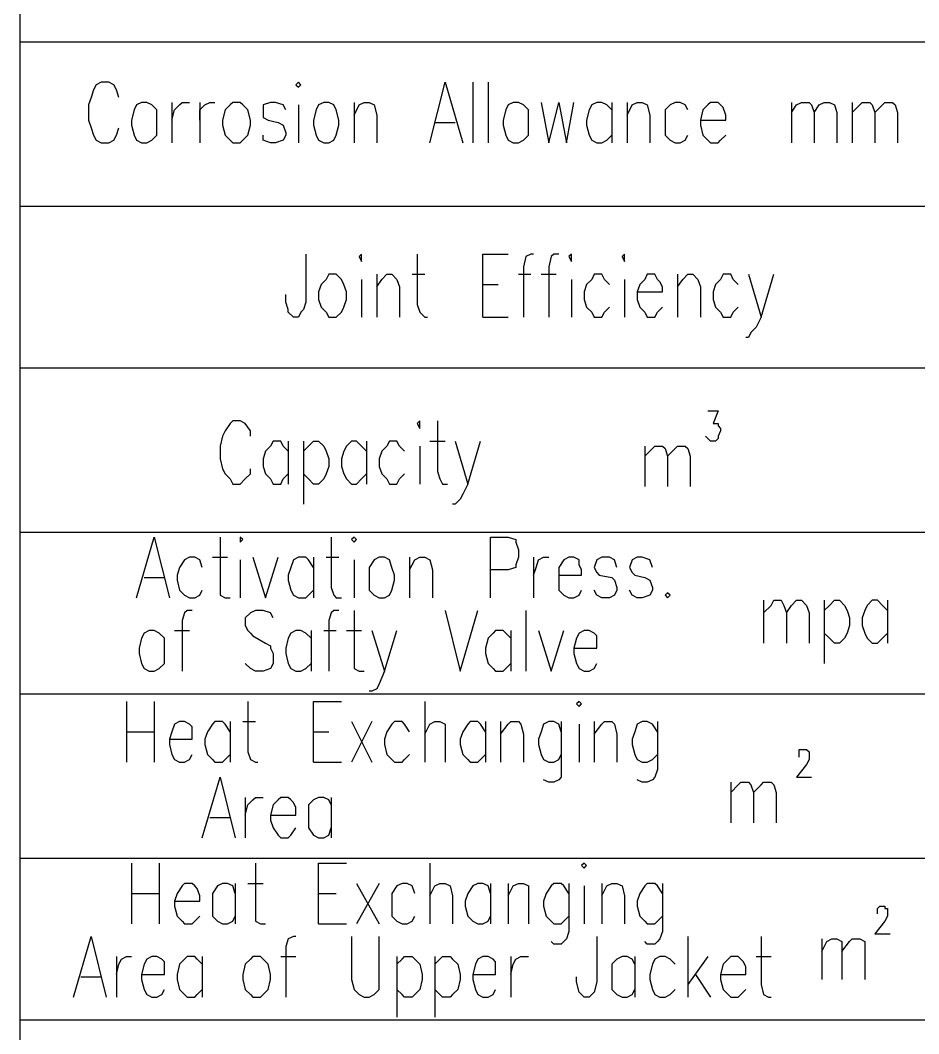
# Model space of a CAD drawing. Extents: x 13.06 to 16.25, y 9.33 to 13.85.
# Drawn here: x 15.2287 to 15.4656, y 13.0643 to 13.3317 of the extents above; entities that cross this region are included whole.
import ezdxf

# ---------------------------------------------------------------- set-up
doc = ezdxf.new("R2010")
doc.units = 0
doc.header["$MEASUREMENT"] = 0
doc.linetypes.add('AUSGEZOGEN', pattern=[0])
doc.layers.get('0').update_dxf_attribs({"linetype": 'AUSGEZOGEN'})

msp = doc.modelspace()

# ---------------------------------------------------------------- linework, layer by layer
for points in [[(15.22867, 12.75467), (15.22867, 13.79933)], [(15.22867, 13.326), (15.71267, 13.326)], [(15.25467, 13.31133), (15.254, 13.31333), (15.254, 13.31333), (15.25333, 13.31467), (15.25333, 13.31467), (15.252, 13.31533), (15.252, 13.31533), (15.25, 13.31533), (15.25, 13.31533), (15.24867, 13.31467), (15.24867, 13.31467), (15.248, 13.31333), (15.248, 13.31333), (15.24733, 13.31133), (15.24733, 13.31133), (15.24667, 13.30933), (15.24667, 13.30933), (15.24667, 13.30533), (15.24667, 13.30533), (15.24733, 13.30333), (15.24733, 13.30333), (15.248, 13.30133), (15.248, 13.30133), (15.24867, 13.3), (15.24867, 13.3), (15.25, 13.29933), (15.25, 13.29933), (15.252, 13.29933), (15.252, 13.29933), (15.25333, 13.3), (15.25333, 13.3), (15.254, 13.30133), (15.254, 13.30133), (15.25467, 13.30333)], [(15.30133, 13.31467), (15.302, 13.314), (15.302, 13.314), (15.30267, 13.31467), (15.30267, 13.31467), (15.302, 13.31533), (15.302, 13.31533), (15.30133, 13.31467), (15.30133, 13.31467)], [(15.33667, 13.29933), (15.34067, 13.31533), (15.34067, 13.31533), (15.34533, 13.29933)], [(15.348, 13.31533), (15.348, 13.29933)], [(15.352, 13.31533), (15.352, 13.29933)], [(15.26067, 13.31), (15.25933, 13.30933), (15.25933, 13.30933), (15.25867, 13.308), (15.25867, 13.308), (15.258, 13.30533), (15.258, 13.30533), (15.258, 13.304), (15.258, 13.304), (15.25867, 13.30133), (15.25867, 13.30133), (15.25933, 13.3), (15.25933, 13.3), (15.26067, 13.29933), (15.26067, 13.29933), (15.262, 13.29933), (15.262, 13.29933), (15.26333, 13.3), (15.26333, 13.3), (15.26467, 13.30133), (15.26467, 13.30133), (15.26467, 13.308), (15.26467, 13.308), (15.26333, 13.30933), (15.26333, 13.30933), (15.262, 13.31), (15.262, 13.31), (15.26067, 13.31), (15.26067, 13.31)], [(15.26867, 13.31), (15.26867, 13.29933)], [(15.26867, 13.30533), (15.26933, 13.308), (15.26933, 13.308), (15.27067, 13.30933), (15.27067, 13.30933), (15.27133, 13.31), (15.27133, 13.31), (15.27333, 13.31)], [(15.276, 13.31), (15.276, 13.29933)], [(15.276, 13.30533), (15.276, 13.308), (15.276, 13.308), (15.27733, 13.30933), (15.27733, 13.30933), (15.27867, 13.31), (15.27867, 13.31), (15.28, 13.31)], [(15.28467, 13.31), (15.284, 13.30933), (15.284, 13.30933), (15.28267, 13.308), (15.28267, 13.308), (15.282, 13.30533), (15.282, 13.30533), (15.282, 13.304), (15.282, 13.304), (15.28267, 13.30133), (15.28267, 13.30133), (15.284, 13.3), (15.284, 13.3), (15.28467, 13.29933), (15.28467, 13.29933), (15.28667, 13.29933), (15.28667, 13.29933), (15.28733, 13.3), (15.28733, 13.3), (15.28867, 13.30133), (15.28867, 13.30133), (15.28933, 13.304), (15.28933, 13.304), (15.28933, 13.30533), (15.28933, 13.30533), (15.28867, 13.308), (15.28867, 13.308), (15.28733, 13.30933), (15.28733, 13.30933), (15.28667, 13.31), (15.28667, 13.31), (15.28467, 13.31), (15.28467, 13.31)], [(15.29867, 13.308), (15.298, 13.30933), (15.298, 13.30933), (15.296, 13.31), (15.296, 13.31), (15.29467, 13.31), (15.29467, 13.31), (15.29267, 13.30933), (15.29267, 13.30933), (15.29267, 13.306), (15.29267, 13.306), (15.294, 13.30533), (15.294, 13.30533), (15.29667, 13.30467), (15.29667, 13.30467), (15.298, 13.304), (15.298, 13.304), (15.29867, 13.302), (15.29867, 13.302), (15.29867, 13.30133), (15.29867, 13.30133), (15.298, 13.3), (15.298, 13.3), (15.296, 13.29933), (15.296, 13.29933), (15.29467, 13.29933), (15.29467, 13.29933), (15.29267, 13.3), (15.29267, 13.3), (15.29267, 13.30133)], [(15.302, 13.30933), (15.302, 13.29933)], [(15.30867, 13.31), (15.30733, 13.30933), (15.30733, 13.30933), (15.30667, 13.308), (15.30667, 13.308), (15.306, 13.30533), (15.306, 13.30533), (15.306, 13.304), (15.306, 13.304), (15.30667, 13.30133), (15.30667, 13.30133), (15.30733, 13.3), (15.30733, 13.3), (15.30867, 13.29933), (15.30867, 13.29933), (15.31, 13.29933), (15.31, 13.29933), (15.31133, 13.3), (15.31133, 13.3), (15.312, 13.30133), (15.312, 13.30133), (15.31267, 13.304), (15.31267, 13.304), (15.31267, 13.30533), (15.31267, 13.30533), (15.312, 13.308), (15.312, 13.308), (15.31133, 13.30933), (15.31133, 13.30933), (15.31, 13.31), (15.31, 13.31), (15.30867, 13.31), (15.30867, 13.31)], [(15.31667, 13.31), (15.31667, 13.29933)], [(15.31667, 13.30667), (15.318, 13.30933), (15.318, 13.30933), (15.31933, 13.31), (15.31933, 13.31), (15.32067, 13.31), (15.32067, 13.31), (15.322, 13.30933), (15.322, 13.30933), (15.32267, 13.30667), (15.32267, 13.30667), (15.32267, 13.29933)], [(15.35867, 13.31), (15.35733, 13.30933), (15.35733, 13.30933), (15.35667, 13.308), (15.35667, 13.308), (15.356, 13.30533), (15.356, 13.30533), (15.356, 13.304), (15.356, 13.304), (15.35667, 13.30133), (15.35667, 13.30133), (15.35733, 13.3), (15.35733, 13.3), (15.35867, 13.29933), (15.35867, 13.29933), (15.36, 13.29933), (15.36, 13.29933), (15.36133, 13.3), (15.36133, 13.3), (15.36267, 13.30133), (15.36267, 13.30133), (15.36267, 13.308), (15.36267, 13.308), (15.36133, 13.30933), (15.36133, 13.30933), (15.36, 13.31), (15.36, 13.31), (15.35867, 13.31), (15.35867, 13.31)], [(15.366, 13.31), (15.368, 13.29933), (15.368, 13.29933), (15.37067, 13.31), (15.37067, 13.31), (15.37267, 13.29933), (15.37267, 13.29933), (15.37467, 13.31)], [(15.38467, 13.308), (15.38333, 13.30933), (15.38333, 13.30933), (15.382, 13.31), (15.382, 13.31), (15.38067, 13.31), (15.38067, 13.31), (15.37933, 13.30933), (15.37933, 13.30933), (15.37867, 13.308), (15.37867, 13.308), (15.378, 13.30533), (15.378, 13.30533), (15.378, 13.304), (15.378, 13.304), (15.37867, 13.30133), (15.37867, 13.30133), (15.37933, 13.3), (15.37933, 13.3), (15.38067, 13.29933), (15.38067, 13.29933), (15.382, 13.29933), (15.382, 13.29933), (15.38333, 13.3), (15.38333, 13.3), (15.38467, 13.30133)], [(15.38467, 13.31), (15.38467, 13.29933)], [(15.38867, 13.31), (15.38867, 13.29933)], [(15.38867, 13.30667), (15.39, 13.30933), (15.39, 13.30933), (15.39133, 13.31), (15.39133, 13.31), (15.39267, 13.31), (15.39267, 13.31), (15.394, 13.30933), (15.394, 13.30933), (15.39467, 13.30667), (15.39467, 13.30667), (15.39467, 13.29933)], [(15.40467, 13.308), (15.404, 13.30933), (15.404, 13.30933), (15.40267, 13.31), (15.40267, 13.31), (15.40133, 13.31), (15.40133, 13.31), (15.4, 13.30933), (15.4, 13.30933), (15.39867, 13.308), (15.39867, 13.308), (15.39867, 13.30133), (15.39867, 13.30133), (15.4, 13.3), (15.4, 13.3), (15.40133, 13.29933), (15.40133, 13.29933), (15.40267, 13.29933), (15.40267, 13.29933), (15.404, 13.3), (15.404, 13.3), (15.40467, 13.30133)], [(15.408, 13.30533), (15.41467, 13.30533), (15.41467, 13.30533), (15.41467, 13.30667), (15.41467, 13.30667), (15.414, 13.30867), (15.414, 13.30867), (15.41333, 13.30933), (15.41333, 13.30933), (15.41267, 13.31), (15.41267, 13.31), (15.41067, 13.31), (15.41067, 13.31), (15.41, 13.30933), (15.41, 13.30933), (15.40867, 13.308), (15.40867, 13.308), (15.408, 13.30533), (15.408, 13.30533), (15.408, 13.304), (15.408, 13.304), (15.40867, 13.30133), (15.40867, 13.30133), (15.41, 13.3), (15.41, 13.3), (15.41067, 13.29933), (15.41067, 13.29933), (15.41267, 13.29933), (15.41267, 13.29933), (15.41333, 13.3), (15.41333, 13.3), (15.41467, 13.30133)], [(15.432, 13.31), (15.432, 13.29933)], [(15.432, 13.30733), (15.43333, 13.30933), (15.43333, 13.30933), (15.43467, 13.31), (15.43467, 13.31), (15.43667, 13.31), (15.43667, 13.31), (15.43733, 13.30933), (15.43733, 13.30933), (15.438, 13.30733), (15.438, 13.30733), (15.438, 13.29933)], [(15.438, 13.30733), (15.43933, 13.30933), (15.43933, 13.30933), (15.44067, 13.31), (15.44067, 13.31), (15.442, 13.31), (15.442, 13.31), (15.44333, 13.30933), (15.44333, 13.30933), (15.444, 13.30733), (15.444, 13.30733), (15.444, 13.29933)], [(15.448, 13.31), (15.448, 13.29933)], [(15.448, 13.30733), (15.45, 13.30933), (15.45, 13.30933), (15.45067, 13.31), (15.45067, 13.31), (15.45267, 13.31), (15.45267, 13.31), (15.45333, 13.30933), (15.45333, 13.30933), (15.454, 13.30733), (15.454, 13.30733), (15.454, 13.29933)], [(15.454, 13.30733), (15.456, 13.30933), (15.456, 13.30933), (15.45667, 13.31), (15.45667, 13.31), (15.45867, 13.31), (15.45867, 13.31), (15.45933, 13.30933), (15.45933, 13.30933), (15.46, 13.30733), (15.46, 13.30733), (15.46, 13.29933)], [(15.338, 13.30467), (15.34333, 13.30467)], [(15.22867, 13.28267), (15.71267, 13.28267)], [(15.304, 13.27), (15.304, 13.25733), (15.304, 13.25733), (15.30333, 13.25533), (15.30333, 13.25533), (15.30267, 13.25467), (15.30267, 13.25467), (15.302, 13.25333), (15.302, 13.25333), (15.30067, 13.25333), (15.30067, 13.25333), (15.29933, 13.25467), (15.29933, 13.25467), (15.29933, 13.25533), (15.29933, 13.25533), (15.29867, 13.25733), (15.29867, 13.25733), (15.29867, 13.25933)], [(15.318, 13.26933), (15.31867, 13.268), (15.31867, 13.268), (15.31867, 13.27), (15.31867, 13.27), (15.318, 13.26933), (15.318, 13.26933)], [(15.33333, 13.27), (15.33333, 13.25667), (15.33333, 13.25667), (15.334, 13.25467), (15.334, 13.25467), (15.33533, 13.25333), (15.33533, 13.25333), (15.336, 13.25333)], [(15.35067, 13.25333), (15.35067, 13.27), (15.35067, 13.27), (15.35733, 13.27)], [(15.364, 13.27), (15.36333, 13.27), (15.36333, 13.27), (15.362, 13.26933), (15.362, 13.26933), (15.36133, 13.26667), (15.36133, 13.26667), (15.36133, 13.25333)], [(15.37067, 13.27), (15.36933, 13.27), (15.36933, 13.27), (15.36867, 13.26933), (15.36867, 13.26933), (15.368, 13.26667), (15.368, 13.26667), (15.368, 13.25333)], [(15.37333, 13.26933), (15.374, 13.268), (15.374, 13.268), (15.374, 13.27), (15.374, 13.27), (15.37333, 13.26933), (15.37333, 13.26933)], [(15.38733, 13.26933), (15.388, 13.268), (15.388, 13.268), (15.388, 13.27), (15.388, 13.27), (15.38733, 13.26933), (15.38733, 13.26933)], [(15.31, 13.26467), (15.30933, 13.26333), (15.30933, 13.26333), (15.308, 13.262), (15.308, 13.262), (15.30733, 13.26), (15.30733, 13.26), (15.30733, 13.258), (15.30733, 13.258), (15.308, 13.256), (15.308, 13.256), (15.30933, 13.25467), (15.30933, 13.25467), (15.31, 13.25333), (15.31, 13.25333), (15.312, 13.25333), (15.312, 13.25333), (15.31333, 13.25467), (15.31333, 13.25467), (15.314, 13.256), (15.314, 13.256), (15.31467, 13.258), (15.31467, 13.258), (15.31467, 13.26), (15.31467, 13.26), (15.314, 13.262), (15.314, 13.262), (15.31333, 13.26333), (15.31333, 13.26333), (15.312, 13.26467), (15.312, 13.26467), (15.31, 13.26467), (15.31, 13.26467)], [(15.31867, 13.26333), (15.31867, 13.25333)], [(15.32267, 13.26467), (15.32267, 13.25333)], [(15.32267, 13.26133), (15.324, 13.26333), (15.324, 13.26333), (15.32533, 13.26467), (15.32533, 13.26467), (15.32667, 13.26467), (15.32667, 13.26467), (15.328, 13.26333), (15.328, 13.26333), (15.32867, 13.26133), (15.32867, 13.26133), (15.32867, 13.25333)], [(15.332, 13.26467), (15.33533, 13.26467)], [(15.36, 13.26467), (15.36333, 13.26467)], [(15.366, 13.26467), (15.37, 13.26467)], [(15.374, 13.26333), (15.374, 13.25333)], [(15.384, 13.262), (15.38267, 13.26333), (15.38267, 13.26333), (15.382, 13.26467), (15.382, 13.26467), (15.38, 13.26467), (15.38, 13.26467), (15.37933, 13.26333), (15.37933, 13.26333), (15.378, 13.262), (15.378, 13.262), (15.37733, 13.26), (15.37733, 13.26), (15.37733, 13.258), (15.37733, 13.258), (15.378, 13.256), (15.378, 13.256), (15.37933, 13.25467), (15.37933, 13.25467), (15.38, 13.25333), (15.38, 13.25333), (15.382, 13.25333), (15.382, 13.25333), (15.38267, 13.25467), (15.38267, 13.25467), (15.384, 13.256)], [(15.388, 13.26333), (15.388, 13.25333)], [(15.39133, 13.26), (15.398, 13.26), (15.398, 13.26), (15.398, 13.26133), (15.398, 13.26133), (15.39733, 13.26267), (15.39733, 13.26267), (15.39667, 13.26333), (15.39667, 13.26333), (15.396, 13.26467), (15.396, 13.26467), (15.394, 13.26467), (15.394, 13.26467), (15.39333, 13.26333), (15.39333, 13.26333), (15.392, 13.262), (15.392, 13.262), (15.39133, 13.26), (15.39133, 13.26), (15.39133, 13.258), (15.39133, 13.258), (15.392, 13.256), (15.392, 13.256), (15.39333, 13.25467), (15.39333, 13.25467), (15.394, 13.25333), (15.394, 13.25333), (15.396, 13.25333), (15.396, 13.25333), (15.39667, 13.25467), (15.39667, 13.25467), (15.398, 13.256)], [(15.402, 13.26467), (15.402, 13.25333)], [(15.402, 13.26133), (15.40333, 13.26333), (15.40333, 13.26333), (15.40467, 13.26467), (15.40467, 13.26467), (15.406, 13.26467), (15.406, 13.26467), (15.40733, 13.26333), (15.40733, 13.26333), (15.408, 13.26133), (15.408, 13.26133), (15.408, 13.25333)], [(15.418, 13.262), (15.41667, 13.26333), (15.41667, 13.26333), (15.416, 13.26467), (15.416, 13.26467), (15.414, 13.26467), (15.414, 13.26467), (15.41333, 13.26333), (15.41333, 13.26333), (15.412, 13.262), (15.412, 13.262), (15.41133, 13.26), (15.41133, 13.26), (15.41133, 13.258), (15.41133, 13.258), (15.412, 13.256), (15.412, 13.256), (15.41333, 13.25467), (15.41333, 13.25467), (15.414, 13.25333), (15.414, 13.25333), (15.416, 13.25333), (15.416, 13.25333), (15.41667, 13.25467), (15.41667, 13.25467), (15.418, 13.256)], [(15.42067, 13.26467), (15.424, 13.25333), (15.424, 13.25333), (15.42733, 13.26467)], [(15.35067, 13.262), (15.35467, 13.262)], [(15.35067, 13.25333), (15.35733, 13.25333)], [(15.424, 13.25333), (15.42267, 13.25067), (15.42267, 13.25067), (15.42133, 13.24933), (15.42133, 13.24933), (15.42067, 13.248), (15.42067, 13.248), (15.42, 13.248)], [(15.22867, 13.24), (15.71267, 13.24)], [(15.41, 13.22867), (15.41267, 13.22867), (15.41267, 13.22867), (15.41133, 13.22533), (15.41133, 13.22533), (15.41267, 13.22533), (15.41267, 13.22533), (15.41267, 13.22467), (15.41267, 13.22467), (15.41333, 13.224), (15.41333, 13.224), (15.41333, 13.22333), (15.41333, 13.22333), (15.41267, 13.222), (15.41267, 13.222), (15.41267, 13.22133), (15.41267, 13.22133), (15.412, 13.22067), (15.412, 13.22067), (15.41067, 13.22067), (15.41067, 13.22067), (15.41, 13.22133), (15.41, 13.22133), (15.40933, 13.222)], [(15.28933, 13.222), (15.28933, 13.22333), (15.28933, 13.22333), (15.288, 13.22533), (15.288, 13.22533), (15.28667, 13.226), (15.28667, 13.226), (15.28467, 13.226), (15.28467, 13.226), (15.284, 13.22533), (15.284, 13.22533), (15.28267, 13.22333), (15.28267, 13.22333), (15.282, 13.222), (15.282, 13.222), (15.28133, 13.21933), (15.28133, 13.21933), (15.28133, 13.216), (15.28133, 13.216), (15.282, 13.21333), (15.282, 13.21333), (15.28267, 13.212), (15.28267, 13.212), (15.284, 13.21067), (15.284, 13.21067), (15.28467, 13.20933), (15.28467, 13.20933), (15.28667, 13.20933), (15.28667, 13.20933), (15.288, 13.21067), (15.288, 13.21067), (15.28933, 13.212), (15.28933, 13.212), (15.28933, 13.21333)], [(15.33333, 13.22533), (15.334, 13.224), (15.334, 13.224), (15.334, 13.226), (15.334, 13.226), (15.33333, 13.22533), (15.33333, 13.22533)], [(15.33867, 13.226), (15.33867, 13.21267), (15.33867, 13.21267), (15.33933, 13.21067), (15.33933, 13.21067), (15.34, 13.20933), (15.34, 13.20933), (15.34133, 13.20933)], [(15.29933, 13.218), (15.298, 13.21933), (15.298, 13.21933), (15.29733, 13.22067), (15.29733, 13.22067), (15.29533, 13.22067), (15.29533, 13.22067), (15.29467, 13.21933), (15.29467, 13.21933), (15.29333, 13.218), (15.29333, 13.218), (15.29267, 13.216), (15.29267, 13.216), (15.29267, 13.214), (15.29267, 13.214), (15.29333, 13.212), (15.29333, 13.212), (15.29467, 13.21067), (15.29467, 13.21067), (15.29533, 13.20933), (15.29533, 13.20933), (15.29733, 13.20933), (15.29733, 13.20933), (15.298, 13.21067), (15.298, 13.21067), (15.29933, 13.212)], [(15.29933, 13.22067), (15.29933, 13.20933)], [(15.30333, 13.22067), (15.30333, 13.204)], [(15.30333, 13.218), (15.30467, 13.21933), (15.30467, 13.21933), (15.306, 13.22067), (15.306, 13.22067), (15.30733, 13.22067), (15.30733, 13.22067), (15.30867, 13.21933), (15.30867, 13.21933), (15.30933, 13.218), (15.30933, 13.218), (15.31, 13.216), (15.31, 13.216), (15.31, 13.214), (15.31, 13.214), (15.30933, 13.212), (15.30933, 13.212), (15.30867, 13.21067), (15.30867, 13.21067), (15.30733, 13.20933), (15.30733, 13.20933), (15.306, 13.20933), (15.306, 13.20933), (15.30467, 13.21067), (15.30467, 13.21067), (15.30333, 13.212)], [(15.32, 13.218), (15.31867, 13.21933), (15.31867, 13.21933), (15.31733, 13.22067), (15.31733, 13.22067), (15.316, 13.22067), (15.316, 13.22067), (15.31467, 13.21933), (15.31467, 13.21933), (15.314, 13.218), (15.314, 13.218), (15.31333, 13.216), (15.31333, 13.216), (15.31333, 13.214), (15.31333, 13.214), (15.314, 13.212), (15.314, 13.212), (15.31467, 13.21067), (15.31467, 13.21067), (15.316, 13.20933), (15.316, 13.20933), (15.31733, 13.20933), (15.31733, 13.20933), (15.31867, 13.21067), (15.31867, 13.21067), (15.32, 13.212)], [(15.32, 13.22067), (15.32, 13.20933)], [(15.33, 13.218), (15.32867, 13.21933), (15.32867, 13.21933), (15.328, 13.22067), (15.328, 13.22067), (15.326, 13.22067), (15.326, 13.22067), (15.32533, 13.21933), (15.32533, 13.21933), (15.324, 13.218), (15.324, 13.218), (15.32333, 13.216), (15.32333, 13.216), (15.32333, 13.214), (15.32333, 13.214), (15.324, 13.212), (15.324, 13.212), (15.32533, 13.21067), (15.32533, 13.21067), (15.326, 13.20933), (15.326, 13.20933), (15.328, 13.20933), (15.328, 13.20933), (15.32867, 13.21067), (15.32867, 13.21067), (15.33, 13.212)], [(15.33667, 13.22067), (15.34067, 13.22067)], [(15.34333, 13.22067), (15.34667, 13.20933), (15.34667, 13.20933), (15.35, 13.22067)], [(15.334, 13.21933), (15.334, 13.20933)], [(15.39333, 13.21933), (15.39333, 13.20867)], [(15.39333, 13.21667), (15.39533, 13.21867), (15.39533, 13.21867), (15.396, 13.21933), (15.396, 13.21933), (15.398, 13.21933), (15.398, 13.21933), (15.39867, 13.21867), (15.39867, 13.21867), (15.39933, 13.21667), (15.39933, 13.21667), (15.39933, 13.20867)], [(15.39933, 13.21667), (15.40133, 13.21867), (15.40133, 13.21867), (15.402, 13.21933), (15.402, 13.21933), (15.404, 13.21933), (15.404, 13.21933), (15.40467, 13.21867), (15.40467, 13.21867), (15.40533, 13.21667), (15.40533, 13.21667), (15.40533, 13.20867)], [(15.34667, 13.20933), (15.34533, 13.20667), (15.34533, 13.20667), (15.34467, 13.20533), (15.34467, 13.20533), (15.34333, 13.204), (15.34333, 13.204), (15.34267, 13.204)], [(15.22867, 13.19667), (15.71267, 13.19667)], [(15.25933, 13.17933), (15.264, 13.19533), (15.264, 13.19533), (15.268, 13.17933)], [(15.28133, 13.19533), (15.28133, 13.18), (15.28133, 13.18), (15.28267, 13.17933), (15.28267, 13.17933), (15.284, 13.17933)], [(15.28667, 13.19467), (15.28667, 13.194), (15.28667, 13.194), (15.28733, 13.19467), (15.28733, 13.19467), (15.28667, 13.19533), (15.28667, 13.19533), (15.28667, 13.19467), (15.28667, 13.19467)], [(15.31067, 13.19533), (15.31067, 13.182), (15.31067, 13.182), (15.31133, 13.18), (15.31133, 13.18), (15.312, 13.17933), (15.312, 13.17933), (15.31333, 13.17933)], [(15.316, 13.19467), (15.31667, 13.194), (15.31667, 13.194), (15.31733, 13.19467), (15.31733, 13.19467), (15.31667, 13.19533), (15.31667, 13.19533), (15.316, 13.19467), (15.316, 13.19467)], [(15.35267, 13.17933), (15.35267, 13.19533), (15.35267, 13.19533), (15.35733, 13.19533), (15.35733, 13.19533), (15.35933, 13.19467), (15.35933, 13.19467), (15.35933, 13.194), (15.35933, 13.194), (15.36, 13.192), (15.36, 13.192), (15.36, 13.19), (15.36, 13.19), (15.35933, 13.188), (15.35933, 13.188), (15.35933, 13.18733), (15.35933, 13.18733), (15.35733, 13.18667), (15.35733, 13.18667), (15.35267, 13.18667)], [(15.27667, 13.18733), (15.276, 13.18933), (15.276, 13.18933), (15.27467, 13.19), (15.27467, 13.19), (15.27333, 13.19), (15.27333, 13.19), (15.272, 13.18933), (15.272, 13.18933), (15.27067, 13.18733), (15.27067, 13.18733), (15.27, 13.18533), (15.27, 13.18533), (15.27, 13.184), (15.27, 13.184), (15.27067, 13.18133), (15.27067, 13.18133), (15.272, 13.18), (15.272, 13.18), (15.27333, 13.17933), (15.27333, 13.17933), (15.27467, 13.17933), (15.27467, 13.17933), (15.276, 13.18), (15.276, 13.18), (15.27667, 13.18133)], [(15.27933, 13.19), (15.28333, 13.19)], [(15.28667, 13.18933), (15.28667, 13.17933)], [(15.29, 13.19), (15.29333, 13.17933), (15.29333, 13.17933), (15.29667, 13.19)], [(15.306, 13.18733), (15.30467, 13.18933), (15.30467, 13.18933), (15.304, 13.19), (15.304, 13.19), (15.302, 13.19), (15.302, 13.19), (15.30067, 13.18933), (15.30067, 13.18933), (15.3, 13.18733), (15.3, 13.18733), (15.29933, 13.18533), (15.29933, 13.18533), (15.29933, 13.184), (15.29933, 13.184), (15.3, 13.18133), (15.3, 13.18133), (15.30067, 13.18), (15.30067, 13.18), (15.302, 13.17933), (15.302, 13.17933), (15.304, 13.17933), (15.304, 13.17933), (15.30467, 13.18), (15.30467, 13.18), (15.306, 13.18133)], [(15.306, 13.19), (15.306, 13.17933)], [(15.30933, 13.19), (15.31267, 13.19)], [(15.31667, 13.18933), (15.31667, 13.17933)], [(15.32333, 13.19), (15.322, 13.18933), (15.322, 13.18933), (15.32067, 13.18733), (15.32067, 13.18733), (15.32067, 13.18133), (15.32067, 13.18133), (15.322, 13.18), (15.322, 13.18), (15.32333, 13.17933), (15.32333, 13.17933), (15.32467, 13.17933), (15.32467, 13.17933), (15.326, 13.18), (15.326, 13.18), (15.32667, 13.18133), (15.32667, 13.18133), (15.32733, 13.184), (15.32733, 13.184), (15.32733, 13.18533), (15.32733, 13.18533), (15.32667, 13.18733), (15.32667, 13.18733), (15.326, 13.18933), (15.326, 13.18933), (15.32467, 13.19), (15.32467, 13.19), (15.32333, 13.19), (15.32333, 13.19)], [(15.33133, 13.19), (15.33133, 13.17933)], [(15.33133, 13.18667), (15.33267, 13.18933), (15.33267, 13.18933), (15.334, 13.19), (15.334, 13.19), (15.33533, 13.19), (15.33533, 13.19), (15.33667, 13.18933), (15.33667, 13.18933), (15.33733, 13.18667), (15.33733, 13.18667), (15.33733, 13.17933)], [(15.364, 13.19), (15.364, 13.17933)], [(15.364, 13.18533), (15.36467, 13.18733), (15.36467, 13.18733), (15.36533, 13.18933), (15.36533, 13.18933), (15.36667, 13.19), (15.36667, 13.19), (15.368, 13.19)], [(15.37067, 13.18533), (15.37667, 13.18533), (15.37667, 13.18533), (15.37667, 13.18667), (15.37667, 13.18667), (15.376, 13.188), (15.376, 13.188), (15.376, 13.18933), (15.376, 13.18933), (15.37467, 13.19), (15.37467, 13.19), (15.37333, 13.19), (15.37333, 13.19), (15.372, 13.18933), (15.372, 13.18933), (15.37067, 13.18733), (15.37067, 13.18733), (15.37067, 13.18133), (15.37067, 13.18133), (15.372, 13.18), (15.372, 13.18), (15.37333, 13.17933), (15.37333, 13.17933), (15.37467, 13.17933), (15.37467, 13.17933), (15.376, 13.18), (15.376, 13.18), (15.37667, 13.18133)], [(15.386, 13.18733), (15.38533, 13.18933), (15.38533, 13.18933), (15.384, 13.19), (15.384, 13.19), (15.382, 13.19), (15.382, 13.19), (15.38067, 13.18933), (15.38067, 13.18933), (15.38, 13.18733), (15.38, 13.18733), (15.38067, 13.186), (15.38067, 13.186), (15.38133, 13.18533), (15.38133, 13.18533), (15.38467, 13.18467), (15.38467, 13.18467), (15.38533, 13.184), (15.38533, 13.184), (15.386, 13.182), (15.386, 13.182), (15.386, 13.18133), (15.386, 13.18133), (15.38533, 13.18), (15.38533, 13.18), (15.384, 13.17933), (15.384, 13.17933), (15.382, 13.17933), (15.382, 13.17933), (15.38067, 13.18), (15.38067, 13.18), (15.38, 13.18133)], [(15.39533, 13.18733), (15.39467, 13.18933), (15.39467, 13.18933), (15.39267, 13.19), (15.39267, 13.19), (15.39133, 13.19), (15.39133, 13.19), (15.39, 13.18933), (15.39, 13.18933), (15.38933, 13.18733), (15.38933, 13.18733), (15.39, 13.186), (15.39, 13.186), (15.39067, 13.18533), (15.39067, 13.18533), (15.39333, 13.18467), (15.39333, 13.18467), (15.39467, 13.184), (15.39467, 13.184), (15.39533, 13.182), (15.39533, 13.182), (15.39533, 13.18133), (15.39533, 13.18133), (15.39467, 13.18), (15.39467, 13.18), (15.39267, 13.17933), (15.39267, 13.17933), (15.39133, 13.17933), (15.39133, 13.17933), (15.39, 13.18), (15.39, 13.18), (15.38933, 13.18133)], [(15.26133, 13.18467), (15.26667, 13.18467)], [(15.39933, 13.18067), (15.39867, 13.18), (15.39867, 13.18), (15.39933, 13.17933), (15.39933, 13.17933), (15.4, 13.18), (15.4, 13.18), (15.39933, 13.18067), (15.39933, 13.18067)], [(15.42467, 13.17867), (15.42467, 13.16733)], [(15.42467, 13.17533), (15.42667, 13.17733), (15.42667, 13.17733), (15.42733, 13.17867), (15.42733, 13.17867), (15.42933, 13.17867), (15.42933, 13.17867), (15.43, 13.17733), (15.43, 13.17733), (15.43067, 13.17533), (15.43067, 13.17533), (15.43067, 13.16733)], [(15.43067, 13.17533), (15.432, 13.17733), (15.432, 13.17733), (15.43333, 13.17867), (15.43333, 13.17867), (15.43467, 13.17867), (15.43467, 13.17867), (15.436, 13.17733), (15.436, 13.17733), (15.43667, 13.17533), (15.43667, 13.17533), (15.43667, 13.16733)], [(15.44067, 13.17867), (15.44067, 13.162)], [(15.44067, 13.176), (15.442, 13.17733), (15.442, 13.17733), (15.44333, 13.17867), (15.44333, 13.17867), (15.44467, 13.17867), (15.44467, 13.17867), (15.446, 13.17733), (15.446, 13.17733), (15.44667, 13.176), (15.44667, 13.176), (15.44733, 13.174), (15.44733, 13.174), (15.44733, 13.172), (15.44733, 13.172), (15.44667, 13.17), (15.44667, 13.17), (15.446, 13.16867), (15.446, 13.16867), (15.44467, 13.16733), (15.44467, 13.16733), (15.44333, 13.16733), (15.44333, 13.16733), (15.442, 13.16867), (15.442, 13.16867), (15.44067, 13.17)], [(15.45733, 13.176), (15.456, 13.17733), (15.456, 13.17733), (15.45467, 13.17867), (15.45467, 13.17867), (15.45333, 13.17867), (15.45333, 13.17867), (15.452, 13.17733), (15.452, 13.17733), (15.45133, 13.176), (15.45133, 13.176), (15.45067, 13.174), (15.45067, 13.174), (15.45067, 13.172), (15.45067, 13.172), (15.45133, 13.17), (15.45133, 13.17), (15.452, 13.16867), (15.452, 13.16867), (15.45333, 13.16733), (15.45333, 13.16733), (15.45467, 13.16733), (15.45467, 13.16733), (15.456, 13.16867), (15.456, 13.16867), (15.45733, 13.17)], [(15.45733, 13.17867), (15.45733, 13.16733)], [(15.274, 13.176), (15.27267, 13.176), (15.27267, 13.176), (15.272, 13.17533), (15.272, 13.17533), (15.27133, 13.17333), (15.27133, 13.17333), (15.27133, 13.16)], [(15.29533, 13.174), (15.29467, 13.17533), (15.29467, 13.17533), (15.29267, 13.176), (15.29267, 13.176), (15.29067, 13.176), (15.29067, 13.176), (15.28933, 13.17533), (15.28933, 13.17533), (15.288, 13.174), (15.288, 13.174), (15.288, 13.172), (15.288, 13.172), (15.28867, 13.17067), (15.28867, 13.17067), (15.28933, 13.17), (15.28933, 13.17), (15.29, 13.16933), (15.29, 13.16933), (15.29333, 13.16733), (15.29333, 13.16733), (15.29467, 13.16667), (15.29467, 13.16667), (15.29467, 13.166), (15.29467, 13.166), (15.29533, 13.16467), (15.29533, 13.16467), (15.29533, 13.162), (15.29533, 13.162), (15.29467, 13.16067), (15.29467, 13.16067), (15.29267, 13.16), (15.29267, 13.16), (15.29067, 13.16), (15.29067, 13.16), (15.28933, 13.16067), (15.28933, 13.16067), (15.288, 13.162)], [(15.31267, 13.176), (15.31133, 13.176), (15.31133, 13.176), (15.31067, 13.17533), (15.31067, 13.17533), (15.31, 13.17333), (15.31, 13.17333), (15.31, 13.16)], [(15.31667, 13.176), (15.31667, 13.16067), (15.31667, 13.16067), (15.318, 13.16), (15.318, 13.16), (15.31933, 13.16)], [(15.34067, 13.176), (15.34467, 13.16), (15.34467, 13.16), (15.34933, 13.176)], [(15.362, 13.176), (15.362, 13.16)], [(15.26267, 13.17067), (15.26133, 13.17), (15.26133, 13.17), (15.26067, 13.16867), (15.26067, 13.16867), (15.26, 13.166), (15.26, 13.166), (15.26, 13.16467), (15.26, 13.16467), (15.26067, 13.162), (15.26067, 13.162), (15.26133, 13.16067), (15.26133, 13.16067), (15.26267, 13.16), (15.26267, 13.16), (15.264, 13.16), (15.264, 13.16), (15.26533, 13.16067), (15.26533, 13.16067), (15.26667, 13.162), (15.26667, 13.162), (15.26667, 13.16867), (15.26667, 13.16867), (15.26533, 13.17), (15.26533, 13.17), (15.264, 13.17067), (15.264, 13.17067), (15.26267, 13.17067), (15.26267, 13.17067)], [(15.26933, 13.17067), (15.27333, 13.17067)], [(15.30533, 13.16867), (15.304, 13.17), (15.304, 13.17), (15.30267, 13.17067), (15.30267, 13.17067), (15.30133, 13.17067), (15.30133, 13.17067), (15.3, 13.17), (15.3, 13.17), (15.29933, 13.16867), (15.29933, 13.16867), (15.29867, 13.166), (15.29867, 13.166), (15.29867, 13.16467), (15.29867, 13.16467), (15.29933, 13.162), (15.29933, 13.162), (15.3, 13.16067), (15.3, 13.16067), (15.30133, 13.16), (15.30133, 13.16), (15.30267, 13.16), (15.30267, 13.16), (15.304, 13.16067), (15.304, 13.16067), (15.30533, 13.162)], [(15.30533, 13.17067), (15.30533, 13.16)], [(15.30867, 13.17067), (15.312, 13.17067)], [(15.31467, 13.17067), (15.31867, 13.17067)], [(15.32133, 13.17067), (15.32467, 13.16), (15.32467, 13.16), (15.328, 13.17067)], [(15.358, 13.16867), (15.35667, 13.17), (15.35667, 13.17), (15.356, 13.17067), (15.356, 13.17067), (15.354, 13.17067), (15.354, 13.17067), (15.35333, 13.17), (15.35333, 13.17), (15.352, 13.16867), (15.352, 13.16867), (15.35133, 13.166), (15.35133, 13.166), (15.35133, 13.16467), (15.35133, 13.16467), (15.352, 13.162), (15.352, 13.162), (15.35333, 13.16067), (15.35333, 13.16067), (15.354, 13.16), (15.354, 13.16), (15.356, 13.16), (15.356, 13.16), (15.35667, 13.16067), (15.35667, 13.16067), (15.358, 13.162)], [(15.358, 13.17067), (15.358, 13.16)], [(15.36533, 13.17067), (15.36867, 13.16), (15.36867, 13.16), (15.372, 13.17067)], [(15.37467, 13.166), (15.38067, 13.166), (15.38067, 13.166), (15.38067, 13.16733), (15.38067, 13.16733), (15.38067, 13.16933), (15.38067, 13.16933), (15.38, 13.17), (15.38, 13.17), (15.37867, 13.17067), (15.37867, 13.17067), (15.37733, 13.17067), (15.37733, 13.17067), (15.376, 13.17), (15.376, 13.17), (15.37533, 13.16867), (15.37533, 13.16867), (15.37467, 13.166), (15.37467, 13.166), (15.37467, 13.16467), (15.37467, 13.16467), (15.37533, 13.162), (15.37533, 13.162), (15.376, 13.16067), (15.376, 13.16067), (15.37733, 13.16), (15.37733, 13.16), (15.37867, 13.16), (15.37867, 13.16), (15.38, 13.16067), (15.38, 13.16067), (15.38067, 13.162)], [(15.32467, 13.16), (15.32333, 13.15667), (15.32333, 13.15667), (15.32267, 13.15533), (15.32267, 13.15533), (15.32133, 13.15467), (15.32133, 13.15467), (15.32067, 13.15467)], [(15.22867, 13.154), (15.71267, 13.154)], [(15.25667, 13.152), (15.25667, 13.136)], [(15.264, 13.152), (15.264, 13.136)], [(15.28867, 13.152), (15.28867, 13.13867), (15.28867, 13.13867), (15.28933, 13.13667), (15.28933, 13.13667), (15.29067, 13.136), (15.29067, 13.136), (15.29133, 13.136)], [(15.306, 13.136), (15.306, 13.152), (15.306, 13.152), (15.31333, 13.152)], [(15.33533, 13.152), (15.33533, 13.136)], [(15.37533, 13.15133), (15.376, 13.15067), (15.376, 13.15067), (15.37667, 13.15133), (15.37667, 13.15133), (15.376, 13.152), (15.376, 13.152), (15.37533, 13.15133), (15.37533, 13.15133)], [(15.268, 13.142), (15.274, 13.142), (15.274, 13.142), (15.274, 13.14333), (15.274, 13.14333), (15.274, 13.14533), (15.274, 13.14533), (15.27333, 13.146), (15.27333, 13.146), (15.272, 13.14667), (15.272, 13.14667), (15.27067, 13.14667), (15.27067, 13.14667), (15.26933, 13.146), (15.26933, 13.146), (15.26867, 13.144), (15.26867, 13.144), (15.268, 13.142), (15.268, 13.142), (15.268, 13.14067), (15.268, 13.14067), (15.26867, 13.138), (15.26867, 13.138), (15.26933, 13.13667), (15.26933, 13.13667), (15.27067, 13.136), (15.27067, 13.136), (15.272, 13.136), (15.272, 13.136), (15.27333, 13.13667), (15.27333, 13.13667), (15.274, 13.138)], [(15.284, 13.144), (15.28267, 13.146), (15.28267, 13.146), (15.282, 13.14667), (15.282, 13.14667), (15.28, 13.14667), (15.28, 13.14667), (15.27933, 13.146), (15.27933, 13.146), (15.278, 13.144), (15.278, 13.144), (15.27733, 13.142), (15.27733, 13.142), (15.27733, 13.14067), (15.27733, 13.14067), (15.278, 13.138), (15.278, 13.138), (15.27933, 13.13667), (15.27933, 13.13667), (15.28, 13.136), (15.28, 13.136), (15.282, 13.136), (15.282, 13.136), (15.28267, 13.13667), (15.28267, 13.13667), (15.284, 13.138)], [(15.284, 13.14667), (15.284, 13.136)], [(15.28733, 13.14667), (15.29067, 13.14667)], [(15.316, 13.14667), (15.32133, 13.136)], [(15.32133, 13.14667), (15.316, 13.136)], [(15.33133, 13.144), (15.33, 13.146), (15.33, 13.146), (15.32933, 13.14667), (15.32933, 13.14667), (15.32733, 13.14667), (15.32733, 13.14667), (15.32667, 13.146), (15.32667, 13.146), (15.32533, 13.144), (15.32533, 13.144), (15.32467, 13.142), (15.32467, 13.142), (15.32467, 13.14067), (15.32467, 13.14067), (15.32533, 13.138), (15.32533, 13.138), (15.32667, 13.13667), (15.32667, 13.13667), (15.32733, 13.136), (15.32733, 13.136), (15.32933, 13.136), (15.32933, 13.136), (15.33, 13.13667), (15.33, 13.13667), (15.33133, 13.138)], [(15.33533, 13.14333), (15.33667, 13.146), (15.33667, 13.146), (15.338, 13.14667), (15.338, 13.14667), (15.33933, 13.14667), (15.33933, 13.14667), (15.34067, 13.146), (15.34067, 13.146), (15.34067, 13.136)], [(15.35133, 13.144), (15.35, 13.146), (15.35, 13.146), (15.34933, 13.14667), (15.34933, 13.14667), (15.34733, 13.14667), (15.34733, 13.14667), (15.34667, 13.146), (15.34667, 13.146), (15.34533, 13.144), (15.34533, 13.144), (15.34467, 13.142), (15.34467, 13.142), (15.34467, 13.14067), (15.34467, 13.14067), (15.34533, 13.138), (15.34533, 13.138), (15.34667, 13.13667), (15.34667, 13.13667), (15.34733, 13.136), (15.34733, 13.136), (15.34933, 13.136), (15.34933, 13.136), (15.35, 13.13667), (15.35, 13.13667), (15.35133, 13.138)], [(15.35133, 13.14667), (15.35133, 13.136)], [(15.35533, 13.14667), (15.35533, 13.136)], [(15.35533, 13.14333), (15.35733, 13.146), (15.35733, 13.146), (15.358, 13.14667), (15.358, 13.14667), (15.36, 13.14667), (15.36, 13.14667), (15.36067, 13.146), (15.36067, 13.146), (15.36133, 13.14333), (15.36133, 13.14333), (15.36133, 13.136)], [(15.37133, 13.144), (15.37067, 13.146), (15.37067, 13.146), (15.36933, 13.14667), (15.36933, 13.14667), (15.368, 13.14667), (15.368, 13.14667), (15.36667, 13.146), (15.36667, 13.146), (15.366, 13.144), (15.366, 13.144), (15.36533, 13.142), (15.36533, 13.142), (15.36533, 13.14067), (15.36533, 13.14067), (15.366, 13.138), (15.366, 13.138), (15.36667, 13.13667), (15.36667, 13.13667), (15.368, 13.136), (15.368, 13.136), (15.36933, 13.136), (15.36933, 13.136), (15.37067, 13.13667), (15.37067, 13.13667), (15.37133, 13.138)], [(15.37133, 13.14667), (15.37133, 13.132), (15.37133, 13.132), (15.37067, 13.13133), (15.37067, 13.13133), (15.36933, 13.13067), (15.36933, 13.13067), (15.368, 13.13067), (15.368, 13.13067), (15.36667, 13.13133)], [(15.376, 13.146), (15.376, 13.136)], [(15.38, 13.14667), (15.38, 13.136)], [(15.38, 13.14333), (15.382, 13.146), (15.382, 13.146), (15.38267, 13.14667), (15.38267, 13.14667), (15.38467, 13.14667), (15.38467, 13.14667), (15.38533, 13.146), (15.38533, 13.146), (15.386, 13.14333), (15.386, 13.14333), (15.386, 13.136)], [(15.39667, 13.144), (15.39533, 13.146), (15.39533, 13.146), (15.394, 13.14667), (15.394, 13.14667), (15.39267, 13.14667), (15.39267, 13.14667), (15.39133, 13.146), (15.39133, 13.146), (15.39067, 13.144), (15.39067, 13.144), (15.39, 13.142), (15.39, 13.142), (15.39, 13.14067), (15.39, 13.14067), (15.39067, 13.138), (15.39067, 13.138), (15.39133, 13.13667), (15.39133, 13.13667), (15.39267, 13.136), (15.39267, 13.136), (15.394, 13.136), (15.394, 13.136), (15.39533, 13.13667), (15.39533, 13.13667), (15.39667, 13.138)], [(15.39667, 13.14667), (15.39667, 13.134), (15.39667, 13.134), (15.396, 13.132), (15.396, 13.132), (15.39533, 13.13133), (15.39533, 13.13133), (15.394, 13.13067), (15.394, 13.13067), (15.39267, 13.13067), (15.39267, 13.13067), (15.39133, 13.13133)], [(15.25667, 13.144), (15.264, 13.144)], [(15.306, 13.144), (15.31, 13.144)], [(15.434, 13.13733), (15.434, 13.13933), (15.434, 13.13933), (15.43467, 13.13933), (15.43467, 13.13933), (15.436, 13.13933), (15.436, 13.13933), (15.43667, 13.13867), (15.43667, 13.13867), (15.43667, 13.13667), (15.43667, 13.13667), (15.436, 13.13533), (15.436, 13.13533), (15.43333, 13.132), (15.43333, 13.132), (15.43733, 13.132)], [(15.306, 13.136), (15.31333, 13.136)], [(15.27667, 13.116), (15.28133, 13.132), (15.28133, 13.132), (15.28533, 13.116)], [(15.416, 13.13067), (15.416, 13.12)], [(15.416, 13.128), (15.418, 13.13), (15.418, 13.13), (15.41867, 13.13067), (15.41867, 13.13067), (15.42067, 13.13067), (15.42067, 13.13067), (15.42133, 13.13), (15.42133, 13.13), (15.422, 13.128), (15.422, 13.128), (15.422, 13.12)], [(15.422, 13.128), (15.424, 13.13), (15.424, 13.13), (15.42467, 13.13067), (15.42467, 13.13067), (15.42667, 13.13067), (15.42667, 13.13067), (15.42733, 13.13), (15.42733, 13.13), (15.428, 13.128), (15.428, 13.128), (15.428, 13.12)], [(15.288, 13.12667), (15.288, 13.116)], [(15.288, 13.122), (15.28867, 13.12467), (15.28867, 13.12467), (15.29, 13.126), (15.29, 13.126), (15.29067, 13.12667), (15.29067, 13.12667), (15.29267, 13.12667)], [(15.29467, 13.122), (15.30133, 13.122), (15.30133, 13.122), (15.30133, 13.124), (15.30133, 13.124), (15.30067, 13.12533), (15.30067, 13.12533), (15.3, 13.126), (15.3, 13.126), (15.29933, 13.12667), (15.29933, 13.12667), (15.29733, 13.12667), (15.29733, 13.12667), (15.29667, 13.126), (15.29667, 13.126), (15.29533, 13.12467), (15.29533, 13.12467), (15.29467, 13.122), (15.29467, 13.122), (15.29467, 13.12067), (15.29467, 13.12067), (15.29533, 13.11867), (15.29533, 13.11867), (15.29667, 13.11667), (15.29667, 13.11667), (15.29733, 13.116), (15.29733, 13.116), (15.29933, 13.116), (15.29933, 13.116), (15.3, 13.11667), (15.3, 13.11667), (15.30133, 13.11867)], [(15.31067, 13.12467), (15.31, 13.126), (15.31, 13.126), (15.30867, 13.12667), (15.30867, 13.12667), (15.30733, 13.12667), (15.30733, 13.12667), (15.306, 13.126), (15.306, 13.126), (15.30467, 13.12467), (15.30467, 13.12467), (15.30467, 13.11867), (15.30467, 13.11867), (15.306, 13.11667), (15.306, 13.11667), (15.30733, 13.116), (15.30733, 13.116), (15.30867, 13.116), (15.30867, 13.116), (15.31, 13.11667), (15.31, 13.11667), (15.31067, 13.11867)], [(15.31067, 13.12667), (15.31067, 13.116)], [(15.27867, 13.12133), (15.284, 13.12133)], [(15.22867, 13.11067), (15.71267, 13.11067)], [(15.258, 13.10933), (15.258, 13.09333)], [(15.26533, 13.10933), (15.26533, 13.09333)], [(15.29067, 13.10933), (15.29067, 13.094), (15.29067, 13.094), (15.292, 13.09333), (15.292, 13.09333), (15.29333, 13.09333)], [(15.30733, 13.09333), (15.30733, 13.10933), (15.30733, 13.10933), (15.31467, 13.10933)], [(15.33667, 13.10933), (15.33667, 13.09333)], [(15.37667, 13.10867), (15.37733, 13.108), (15.37733, 13.108), (15.378, 13.10867), (15.378, 13.10867), (15.37733, 13.10933), (15.37733, 13.10933), (15.37667, 13.10867), (15.37667, 13.10867)], [(15.26933, 13.09933), (15.276, 13.09933), (15.276, 13.09933), (15.276, 13.10067), (15.276, 13.10067), (15.27533, 13.10267), (15.27533, 13.10267), (15.27467, 13.10333), (15.27467, 13.10333), (15.274, 13.104), (15.274, 13.104), (15.272, 13.104), (15.272, 13.104), (15.27133, 13.10333), (15.27133, 13.10333), (15.27, 13.10133), (15.27, 13.10133), (15.26933, 13.09933), (15.26933, 13.09933), (15.26933, 13.098), (15.26933, 13.098), (15.27, 13.09533), (15.27, 13.09533), (15.27133, 13.094), (15.27133, 13.094), (15.272, 13.09333), (15.272, 13.09333), (15.274, 13.09333), (15.274, 13.09333), (15.27467, 13.094), (15.27467, 13.094), (15.276, 13.09533)], [(15.28533, 13.10133), (15.28467, 13.10333), (15.28467, 13.10333), (15.28333, 13.104), (15.28333, 13.104), (15.282, 13.104), (15.282, 13.104), (15.28067, 13.10333), (15.28067, 13.10333), (15.27933, 13.10133), (15.27933, 13.10133), (15.27933, 13.09533), (15.27933, 13.09533), (15.28067, 13.094), (15.28067, 13.094), (15.282, 13.09333), (15.282, 13.09333), (15.28333, 13.09333), (15.28333, 13.09333), (15.28467, 13.094), (15.28467, 13.094), (15.28533, 13.09533)], [(15.28533, 13.104), (15.28533, 13.09333)], [(15.28867, 13.104), (15.29267, 13.104)], [(15.31733, 13.104), (15.32333, 13.09333)], [(15.32333, 13.104), (15.31733, 13.09333)], [(15.33267, 13.10133), (15.332, 13.10333), (15.332, 13.10333), (15.33067, 13.104), (15.33067, 13.104), (15.32933, 13.104), (15.32933, 13.104), (15.328, 13.10333), (15.328, 13.10333), (15.32667, 13.10133), (15.32667, 13.10133), (15.32667, 13.09533), (15.32667, 13.09533), (15.328, 13.094), (15.328, 13.094), (15.32933, 13.09333), (15.32933, 13.09333), (15.33067, 13.09333), (15.33067, 13.09333), (15.332, 13.094), (15.332, 13.094), (15.33267, 13.09533)], [(15.33667, 13.10067), (15.338, 13.10333), (15.338, 13.10333), (15.33933, 13.104), (15.33933, 13.104), (15.34067, 13.104), (15.34067, 13.104), (15.342, 13.10333), (15.342, 13.10333), (15.34267, 13.10067), (15.34267, 13.10067), (15.34267, 13.09333)], [(15.35267, 13.10133), (15.352, 13.10333), (15.352, 13.10333), (15.35067, 13.104), (15.35067, 13.104), (15.34933, 13.104), (15.34933, 13.104), (15.348, 13.10333), (15.348, 13.10333), (15.34667, 13.10133), (15.34667, 13.10133), (15.346, 13.09933), (15.346, 13.09933), (15.346, 13.098), (15.346, 13.098), (15.34667, 13.09533), (15.34667, 13.09533), (15.348, 13.094), (15.348, 13.094), (15.34933, 13.09333), (15.34933, 13.09333), (15.35067, 13.09333), (15.35067, 13.09333), (15.352, 13.094), (15.352, 13.094), (15.35267, 13.09533)], [(15.35267, 13.104), (15.35267, 13.09333)], [(15.35733, 13.104), (15.35733, 13.09333)], [(15.35733, 13.10067), (15.35867, 13.10333), (15.35867, 13.10333), (15.36, 13.104), (15.36, 13.104), (15.36133, 13.104), (15.36133, 13.104), (15.36267, 13.10333), (15.36267, 13.10333), (15.36267, 13.09333)], [(15.37333, 13.10133), (15.372, 13.10333), (15.372, 13.10333), (15.37133, 13.104), (15.37133, 13.104), (15.36933, 13.104), (15.36933, 13.104), (15.36867, 13.10333), (15.36867, 13.10333), (15.36733, 13.10133), (15.36733, 13.10133), (15.36667, 13.09933), (15.36667, 13.09933), (15.36667, 13.098), (15.36667, 13.098), (15.36733, 13.09533), (15.36733, 13.09533), (15.36867, 13.094), (15.36867, 13.094), (15.36933, 13.09333), (15.36933, 13.09333), (15.37133, 13.09333), (15.37133, 13.09333), (15.372, 13.094), (15.372, 13.094), (15.37333, 13.09533)], [(15.37333, 13.104), (15.37333, 13.09133), (15.37333, 13.09133), (15.37267, 13.08933), (15.37267, 13.08933), (15.372, 13.08867), (15.372, 13.08867), (15.37133, 13.088), (15.37133, 13.088), (15.36933, 13.088), (15.36933, 13.088), (15.36867, 13.08867)], [(15.37733, 13.10333), (15.37733, 13.09333)], [(15.382, 13.104), (15.382, 13.09333)], [(15.382, 13.10067), (15.38333, 13.10333), (15.38333, 13.10333), (15.38467, 13.104), (15.38467, 13.104), (15.386, 13.104), (15.386, 13.104), (15.38733, 13.10333), (15.38733, 13.10333), (15.388, 13.10067), (15.388, 13.10067), (15.388, 13.09333)], [(15.398, 13.10133), (15.39667, 13.10333), (15.39667, 13.10333), (15.396, 13.104), (15.396, 13.104), (15.394, 13.104), (15.394, 13.104), (15.39333, 13.10333), (15.39333, 13.10333), (15.392, 13.10133), (15.392, 13.10133), (15.39133, 13.09933), (15.39133, 13.09933), (15.39133, 13.098), (15.39133, 13.098), (15.392, 13.09533), (15.392, 13.09533), (15.39333, 13.094), (15.39333, 13.094), (15.394, 13.09333), (15.394, 13.09333), (15.396, 13.09333), (15.396, 13.09333), (15.39667, 13.094), (15.39667, 13.094), (15.398, 13.09533)], [(15.398, 13.104), (15.398, 13.09133), (15.398, 13.09133), (15.39733, 13.08933), (15.39733, 13.08933), (15.39667, 13.08867), (15.39667, 13.08867), (15.396, 13.088), (15.396, 13.088), (15.394, 13.088), (15.394, 13.088), (15.39333, 13.08867)], [(15.258, 13.10133), (15.26533, 13.10133)], [(15.30733, 13.10133), (15.312, 13.10133)], [(15.45467, 13.096), (15.45467, 13.09733), (15.45467, 13.09733), (15.45533, 13.098), (15.45533, 13.098), (15.45667, 13.098), (15.45667, 13.098), (15.45667, 13.09733), (15.45667, 13.09733), (15.45733, 13.09733), (15.45733, 13.09733), (15.45733, 13.09667), (15.45733, 13.09667), (15.45733, 13.09533), (15.45733, 13.09533), (15.45667, 13.094), (15.45667, 13.094), (15.454, 13.09067), (15.454, 13.09067), (15.458, 13.09067)], [(15.30733, 13.09333), (15.31467, 13.09333)], [(15.24267, 13.074), (15.24733, 13.09), (15.24733, 13.09), (15.25133, 13.074)], [(15.30133, 13.09), (15.30067, 13.09), (15.30067, 13.09), (15.29933, 13.08933), (15.29933, 13.08933), (15.29867, 13.08733), (15.29867, 13.08733), (15.29867, 13.074)], [(15.316, 13.09), (15.316, 13.07867), (15.316, 13.07867), (15.31667, 13.076), (15.31667, 13.076), (15.318, 13.07467), (15.318, 13.07467), (15.31933, 13.074), (15.31933, 13.074), (15.32067, 13.074), (15.32067, 13.074), (15.322, 13.07467), (15.322, 13.07467), (15.32333, 13.076), (15.32333, 13.076), (15.32333, 13.09)], [(15.38067, 13.09), (15.38067, 13.078), (15.38067, 13.078), (15.38, 13.07533), (15.38, 13.07533), (15.37933, 13.07467), (15.37933, 13.07467), (15.37867, 13.074), (15.37867, 13.074), (15.37733, 13.074), (15.37733, 13.074), (15.37667, 13.07467), (15.37667, 13.07467), (15.376, 13.07533), (15.376, 13.07533), (15.37533, 13.078), (15.37533, 13.078), (15.37533, 13.07933)], [(15.40467, 13.09), (15.40467, 13.074)], [(15.424, 13.09), (15.424, 13.07733), (15.424, 13.07733), (15.42467, 13.07467), (15.42467, 13.07467), (15.426, 13.074), (15.426, 13.074), (15.42667, 13.074)], [(15.44, 13.08933), (15.44, 13.07867)], [(15.44, 13.086), (15.44133, 13.08867), (15.44133, 13.08867), (15.44267, 13.08933), (15.44267, 13.08933), (15.444, 13.08933), (15.444, 13.08933), (15.44533, 13.08867), (15.44533, 13.08867), (15.44533, 13.07867)], [(15.44533, 13.086), (15.44733, 13.08867), (15.44733, 13.08867), (15.448, 13.08933), (15.448, 13.08933), (15.45, 13.08933), (15.45, 13.08933), (15.45133, 13.08867), (15.45133, 13.08867), (15.45133, 13.07867)], [(15.254, 13.08467), (15.254, 13.074)], [(15.254, 13.08), (15.25467, 13.08267), (15.25467, 13.08267), (15.25533, 13.084), (15.25533, 13.084), (15.25667, 13.08467), (15.25667, 13.08467), (15.258, 13.08467)], [(15.26067, 13.08), (15.26667, 13.08), (15.26667, 13.08), (15.26667, 13.08133), (15.26667, 13.08133), (15.26667, 13.08333), (15.26667, 13.08333), (15.266, 13.084), (15.266, 13.084), (15.26467, 13.08467), (15.26467, 13.08467), (15.26333, 13.08467), (15.26333, 13.08467), (15.262, 13.084), (15.262, 13.084), (15.26133, 13.08267), (15.26133, 13.08267), (15.26067, 13.08), (15.26067, 13.08), (15.26067, 13.07867), (15.26067, 13.07867), (15.26133, 13.076), (15.26133, 13.076), (15.262, 13.07467), (15.262, 13.07467), (15.26333, 13.074), (15.26333, 13.074), (15.26467, 13.074), (15.26467, 13.074), (15.266, 13.07467), (15.266, 13.07467), (15.26667, 13.076)], [(15.27667, 13.08267), (15.27533, 13.084), (15.27533, 13.084), (15.27467, 13.08467), (15.27467, 13.08467), (15.27267, 13.08467), (15.27267, 13.08467), (15.272, 13.084), (15.272, 13.084), (15.27067, 13.08267), (15.27067, 13.08267), (15.27, 13.08), (15.27, 13.08), (15.27, 13.07867), (15.27, 13.07867), (15.27067, 13.076), (15.27067, 13.076), (15.272, 13.07467), (15.272, 13.07467), (15.27267, 13.074), (15.27267, 13.074), (15.27467, 13.074), (15.27467, 13.074), (15.27533, 13.07467), (15.27533, 13.07467), (15.27667, 13.076)], [(15.27667, 13.08467), (15.27667, 13.074)], [(15.29, 13.08467), (15.28933, 13.084), (15.28933, 13.084), (15.288, 13.08267), (15.288, 13.08267), (15.28733, 13.08), (15.28733, 13.08), (15.28733, 13.07867), (15.28733, 13.07867), (15.288, 13.076), (15.288, 13.076), (15.28933, 13.07467), (15.28933, 13.07467), (15.29, 13.074), (15.29, 13.074), (15.292, 13.074), (15.292, 13.074), (15.29267, 13.07467), (15.29267, 13.07467), (15.294, 13.076), (15.294, 13.076), (15.29467, 13.07867), (15.29467, 13.07867), (15.29467, 13.08), (15.29467, 13.08), (15.294, 13.08267), (15.294, 13.08267), (15.29267, 13.084), (15.29267, 13.084), (15.292, 13.08467), (15.292, 13.08467), (15.29, 13.08467), (15.29, 13.08467)], [(15.29733, 13.08467), (15.30133, 13.08467)], [(15.328, 13.08467), (15.328, 13.06867)], [(15.328, 13.08267), (15.32933, 13.084), (15.32933, 13.084), (15.33, 13.08467), (15.33, 13.08467), (15.332, 13.08467), (15.332, 13.08467), (15.33267, 13.084), (15.33267, 13.084), (15.334, 13.08267), (15.334, 13.08267), (15.33467, 13.08), (15.33467, 13.08), (15.33467, 13.07867), (15.33467, 13.07867), (15.334, 13.076), (15.334, 13.076), (15.33267, 13.07467), (15.33267, 13.07467), (15.332, 13.074), (15.332, 13.074), (15.33, 13.074), (15.33, 13.074), (15.32933, 13.07467), (15.32933, 13.07467), (15.328, 13.076)], [(15.338, 13.08467), (15.338, 13.06867)], [(15.338, 13.08267), (15.33933, 13.084), (15.33933, 13.084), (15.34, 13.08467), (15.34, 13.08467), (15.342, 13.08467), (15.342, 13.08467), (15.34267, 13.084), (15.34267, 13.084), (15.344, 13.08267), (15.344, 13.08267), (15.34467, 13.08), (15.34467, 13.08), (15.34467, 13.07867), (15.34467, 13.07867), (15.344, 13.076), (15.344, 13.076), (15.34267, 13.07467), (15.34267, 13.07467), (15.342, 13.074), (15.342, 13.074), (15.34, 13.074), (15.34, 13.074), (15.33933, 13.07467), (15.33933, 13.07467), (15.338, 13.076)], [(15.348, 13.08), (15.354, 13.08), (15.354, 13.08), (15.354, 13.082), (15.354, 13.082), (15.354, 13.08333), (15.354, 13.08333), (15.35333, 13.084), (15.35333, 13.084), (15.352, 13.08467), (15.352, 13.08467), (15.35067, 13.08467), (15.35067, 13.08467), (15.34933, 13.084), (15.34933, 13.084), (15.34867, 13.08267), (15.34867, 13.08267), (15.348, 13.08), (15.348, 13.08), (15.348, 13.07867), (15.348, 13.07867), (15.34867, 13.076), (15.34867, 13.076), (15.34933, 13.07467), (15.34933, 13.07467), (15.35067, 13.074), (15.35067, 13.074), (15.352, 13.074), (15.352, 13.074), (15.35333, 13.07467), (15.35333, 13.07467), (15.354, 13.076)], [(15.358, 13.08467), (15.358, 13.074)], [(15.358, 13.08), (15.35867, 13.08267), (15.35867, 13.08267), (15.35933, 13.084), (15.35933, 13.084), (15.36067, 13.08467), (15.36067, 13.08467), (15.36267, 13.08467)], [(15.39067, 13.08267), (15.39, 13.084), (15.39, 13.084), (15.38867, 13.08467), (15.38867, 13.08467), (15.38733, 13.08467), (15.38733, 13.08467), (15.386, 13.084), (15.386, 13.084), (15.38467, 13.08267), (15.38467, 13.08267), (15.38467, 13.076), (15.38467, 13.076), (15.386, 13.07467), (15.386, 13.07467), (15.38733, 13.074), (15.38733, 13.074), (15.38867, 13.074), (15.38867, 13.074), (15.39, 13.07467), (15.39, 13.07467), (15.39067, 13.076)], [(15.39067, 13.08467), (15.39067, 13.074)], [(15.40133, 13.08267), (15.4, 13.084), (15.4, 13.084), (15.39867, 13.08467), (15.39867, 13.08467), (15.39733, 13.08467), (15.39733, 13.08467), (15.396, 13.084), (15.396, 13.084), (15.39533, 13.08267), (15.39533, 13.08267), (15.39467, 13.08), (15.39467, 13.08), (15.39467, 13.07867), (15.39467, 13.07867), (15.39533, 13.076), (15.39533, 13.076), (15.396, 13.07467), (15.396, 13.07467), (15.39733, 13.074), (15.39733, 13.074), (15.39867, 13.074), (15.39867, 13.074), (15.4, 13.07467), (15.4, 13.07467), (15.40133, 13.076)], [(15.41, 13.08467), (15.40467, 13.07733)], [(15.41333, 13.08), (15.42, 13.08), (15.42, 13.08), (15.42, 13.082), (15.42, 13.082), (15.41933, 13.08333), (15.41933, 13.08333), (15.41867, 13.084), (15.41867, 13.084), (15.418, 13.08467), (15.418, 13.08467), (15.416, 13.08467), (15.416, 13.08467), (15.41533, 13.084), (15.41533, 13.084), (15.414, 13.08267), (15.414, 13.08267), (15.41333, 13.08), (15.41333, 13.08), (15.41333, 13.07867), (15.41333, 13.07867), (15.414, 13.076), (15.414, 13.076), (15.41533, 13.07467), (15.41533, 13.07467), (15.416, 13.074), (15.416, 13.074), (15.418, 13.074), (15.418, 13.074), (15.41867, 13.07467), (15.41867, 13.07467), (15.42, 13.076)], [(15.42267, 13.08467), (15.42667, 13.08467)], [(15.24467, 13.07933), (15.25, 13.07933)], [(15.40667, 13.08), (15.41067, 13.074)], [(15.22867, 13.068), (15.71267, 13.068)]]:
    msp.add_lwpolyline(points)

doc.saveas('drawing.dxf')
